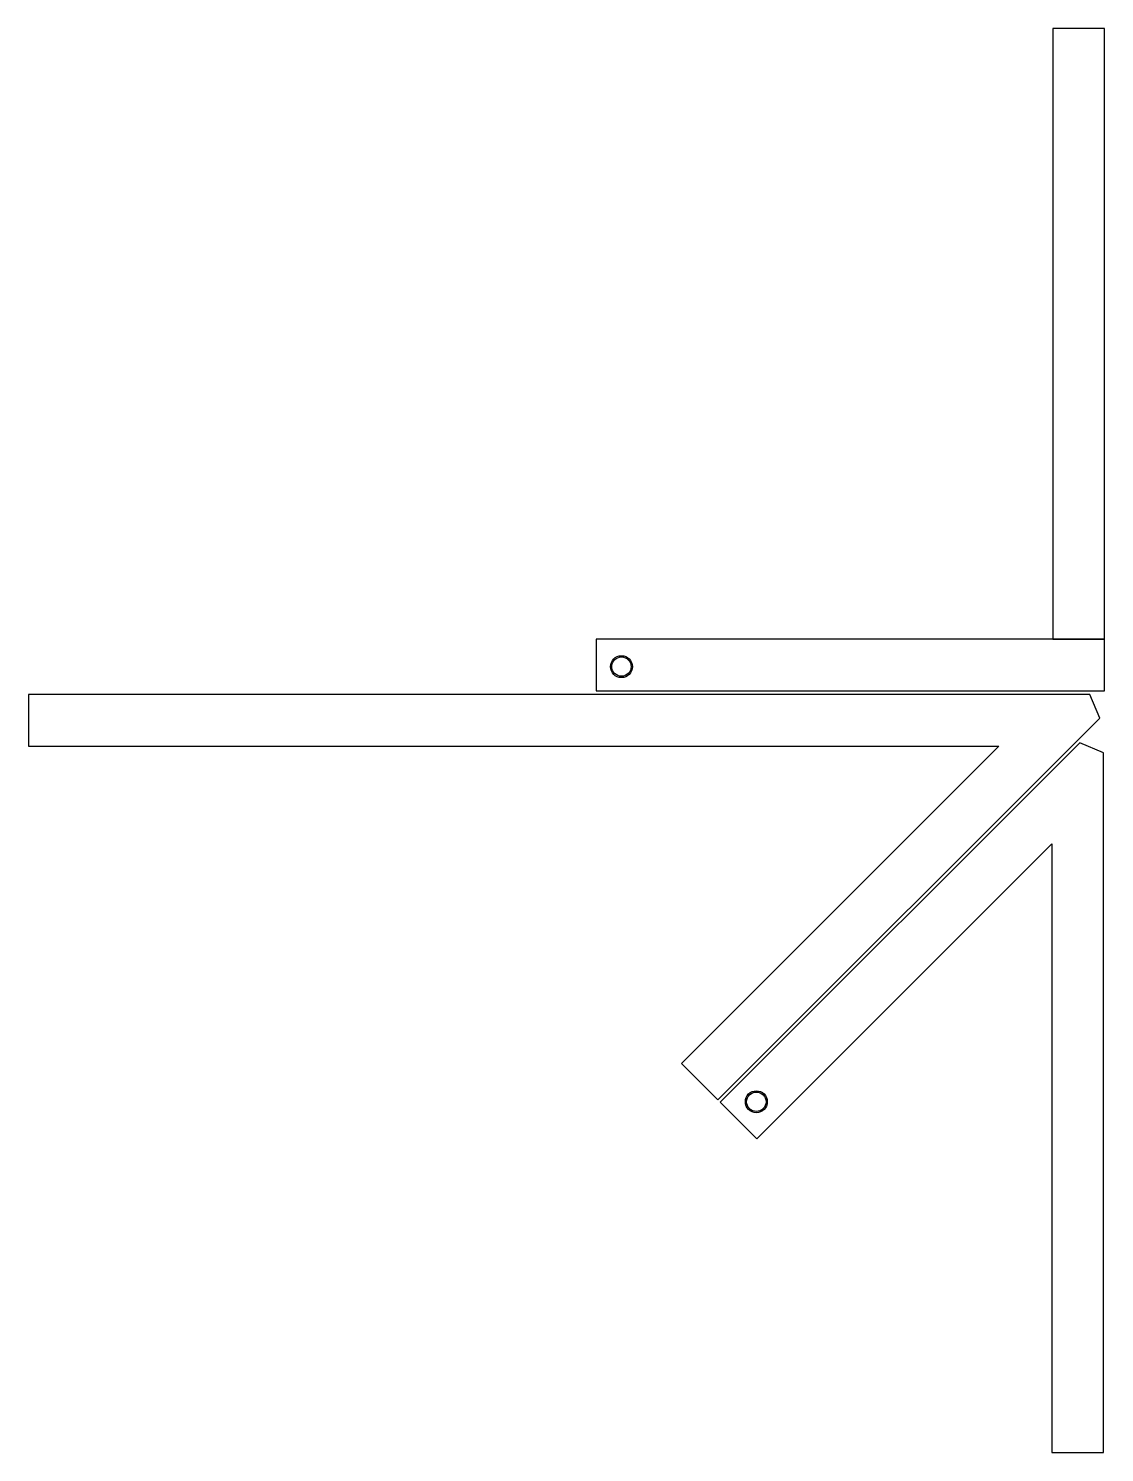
# Model space of a CAD drawing. Extents: x 69.6 to 111.2, y -13.2 to 42.
import ezdxf

# ---------------------------------------------------------------- set-up
doc = ezdxf.new("R2010")
doc.units = 0
doc.layers.add('DIELECTRIC', color=190, linetype='CONTINUOUS')
doc.layers.add('TOP', color=120, linetype='CONTINUOUS')

msp = doc.modelspace()

# ---------------------------------------------------------------- linework, layer by layer
at = {"layer": 'DIELECTRIC'}
for centre in [(92.529, 17.229), (97.754, 0.366)]:
    msp.add_circle(centre, 0.375, dxfattribs=at)
at = {"layer": 'TOP'}
for points in [[(111.24, 41.961), (109.239, 41.961), (109.239, 18.293), (111.24, 18.293), (111.24, 41.961)], [(111.24, 18.293), (91.554, 18.293), (91.554, 16.293), (111.24, 16.293), (111.24, 18.293)], [(111.057, 15.229), (110.677, 16.146), (83.561, 16.146), (69.561, 16.146), (69.561, 14.146), (83.561, 14.146), (107.146, 14.146), (94.854, 1.854), (96.268, 0.439), (111.057, 15.229)], [(111.2, -13.228), (111.2, 2.2), (111.2, 13.89), (110.282, 14.27), (96.358, 0.347), (97.767, -1.073), (109.2, 10.36), (109.2, 2.2), (109.2, -13.228), (111.2, -13.228)]]:
    msp.add_lwpolyline(points, close=True, dxfattribs=at)
for centre, radius in [((92.529, 17.229), 0.425), ((92.529, 17.229), 0.375), ((97.754, 0.366), 0.425), ((97.754, 0.366), 0.375)]:
    msp.add_circle(centre, radius, dxfattribs=at)

doc.saveas('drawing.dxf')
